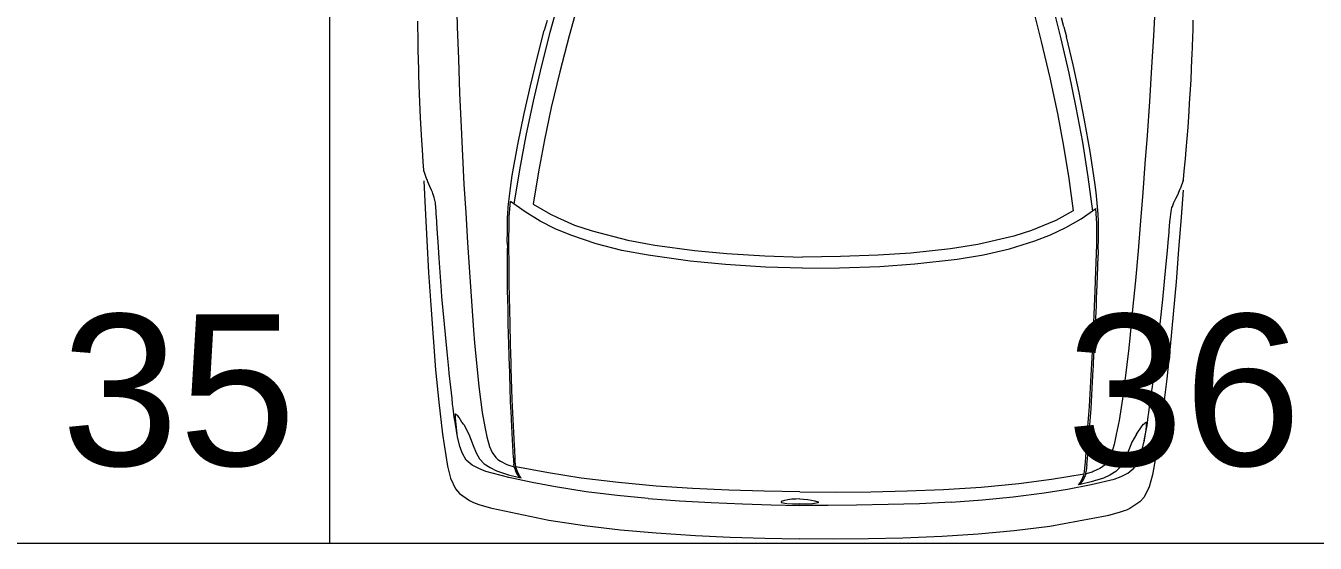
# Model space of a CAD drawing. Header units: inches. Extents: x 13 to 261, y -112 to -47.
# Drawn here: x 52.089 to 55.156, y -71.427 to -70.196 of the extents above; entities that cross this region are included whole.
import ezdxf

# ---------------------------------------------------------------- set-up
doc = ezdxf.new("R2010")
doc.units = ezdxf.units.IN
doc.header["$MEASUREMENT"] = 0
for name, color, linetype, lineweight in [('AUTOS', 6, 'Continuous', 20), ('CAJONES', 3, 'Continuous', 20), ('TEXTOS', 124, 'Continuous', 30)]:
    doc.layers.add(name, color=color, linetype=linetype, lineweight=lineweight)
doc.styles.add('TEXTOS', font='ARIALUNI.TTF', dxfattribs={"height": 0.36})

msp = doc.modelspace()

# ---------------------------------------------------------------- linework, layer by layer
at = {"layer": 'AUTOS', "linetype": 'Continuous'}
for p, q in [((53.1134, -70.1245), (53.1155, -70.1996)), ((53.408, -70.1251), (53.3818, -70.2203)), ((53.3521, -70.1524), (53.3359, -70.2122)), ((54.4809, -70.1381), (54.5047, -70.2339)), ((54.536, -70.1668), (54.5508, -70.227)), ((54.7753, -70.1447), (54.7714, -70.2197)), ((53.022, -70.1989), (53.0217, -70.1849)), ((53.3292, -70.1837), (53.3225, -70.2076)), ((54.5582, -70.1986), (54.5529, -70.177)), ((54.5582, -70.1986), (54.5644, -70.2227)), ((54.8656, -70.2073), (54.8659, -70.1828)), ((53.0222, -70.2244), (53.022, -70.1989)), ((53.0225, -70.2424), (53.0222, -70.2244)), ((53.1155, -70.1996), (53.1181, -70.2746)), ((53.3052, -70.2734), (53.3225, -70.2076)), ((53.3359, -70.2122), (53.3149, -70.294)), ((53.3818, -70.2203), (53.3598, -70.3055)), ((54.5508, -70.227), (54.5698, -70.3092)), ((54.5801, -70.2889), (54.5644, -70.2227)), ((54.7714, -70.2197), (54.767, -70.2946)), ((54.8641, -70.2468), (54.8649, -70.2213)), ((54.8649, -70.2213), (54.8656, -70.2073)), ((53.0229, -70.2539), (53.0225, -70.2424)), ((53.0238, -70.3005), (53.0229, -70.2539)), ((54.5047, -70.2339), (54.5247, -70.3197)), ((54.8634, -70.2648), (54.8641, -70.2468)), ((53.1181, -70.2746), (53.1211, -70.3561)), ((53.2894, -70.3387), (53.3052, -70.2734)), ((54.5943, -70.3545), (54.5801, -70.2889)), ((54.8607, -70.3228), (54.8627, -70.2763)), ((54.8627, -70.2763), (54.8634, -70.2648)), ((53.0241, -70.3145), (53.0238, -70.3005)), ((53.0256, -70.358), (53.0241, -70.3145)), ((53.3149, -70.294), (53.2959, -70.3753)), ((53.3598, -70.3055), (53.3392, -70.3903)), ((54.5247, -70.3197), (54.5431, -70.4049)), ((54.5698, -70.3092), (54.5868, -70.3909)), ((54.767, -70.2946), (54.762, -70.3761)), ((53.2746, -70.4045), (53.2894, -70.3387)), ((54.8575, -70.3802), (54.86, -70.3368)), ((54.86, -70.3368), (54.8607, -70.3228)), ((53.0264, -70.378), (53.0256, -70.358)), ((53.0279, -70.415), (53.0264, -70.378)), ((53.1211, -70.3561), (53.1246, -70.4372)), ((53.2959, -70.3753), (53.2784, -70.4571)), ((54.6075, -70.4207), (54.5943, -70.3545)), ((54.762, -70.3761), (54.7565, -70.457)), ((54.8562, -70.4002), (54.8575, -70.3802)), ((53.2597, -70.4783), (53.2746, -70.4045)), ((53.3392, -70.3903), (53.3228, -70.4671)), ((54.5431, -70.4049), (54.5577, -70.4821)), ((54.5868, -70.3909), (54.6023, -70.4731)), ((54.8538, -70.4372), (54.8562, -70.4002)), ((53.0313, -70.4691), (53.0279, -70.415)), ((53.1246, -70.4372), (53.1283, -70.5052)), ((54.6206, -70.4949), (54.6075, -70.4207)), ((54.8491, -70.4911), (54.8538, -70.4372)), ((53.0325, -70.4906), (53.0313, -70.4691)), ((53.2784, -70.4571), (53.2634, -70.5389)), ((53.3228, -70.4671), (53.3084, -70.5439)), ((54.6023, -70.4731), (54.6153, -70.5553)), ((54.7565, -70.457), (54.7512, -70.5249)), ((53.0346, -70.5196), (53.0325, -70.4906)), ((53.1283, -70.5052), (53.1315, -70.5728)), ((53.2463, -70.5522), (53.2597, -70.4783)), ((54.5577, -70.4821), (54.5703, -70.5593)), ((54.6322, -70.569), (54.6206, -70.4949)), ((54.8474, -70.5126), (54.8491, -70.4911)), ((53.0359, -70.5396), (53.0346, -70.5196)), ((54.7512, -70.5249), (54.7464, -70.5924)), ((54.8445, -70.5416), (54.8474, -70.5126)), ((53.0364, -70.5421), (53.0359, -70.5396)), ((53.0361, -70.5651), (53.0393, -70.6297)), ((53.0364, -70.5421), (53.0426, -70.5607)), ((53.0426, -70.5607), (53.0431, -70.5612)), ((53.0431, -70.5612), (53.0451, -70.5667)), ((53.0451, -70.5667), (53.0494, -70.5773)), ((53.243, -70.5761), (53.2463, -70.5522)), ((53.2634, -70.5389), (53.2504, -70.6207)), ((53.3084, -70.5439), (53.2959, -70.6208)), ((54.5703, -70.5593), (54.5808, -70.6364)), ((54.6153, -70.5553), (54.6263, -70.6374)), ((54.8422, -70.5641), (54.8355, -70.5825)), ((54.8422, -70.5641), (54.8428, -70.5616)), ((54.8428, -70.5616), (54.8445, -70.5416)), ((53.0494, -70.5773), (53.0538, -70.5863)), ((53.0538, -70.5863), (53.0558, -70.5909)), ((53.0558, -70.5909), (53.0563, -70.5919)), ((53.0577, -70.5949), (53.0563, -70.5919)), ((53.0577, -70.5949), (53.0563, -70.5919)), ((53.0577, -70.5954), (53.0577, -70.5949)), ((53.0577, -70.5954), (53.0577, -70.5949)), ((53.0606, -70.6049), (53.0577, -70.5954)), ((53.0606, -70.6049), (53.0577, -70.5954)), ((53.1315, -70.5728), (53.1357, -70.6408)), ((53.2397, -70.6011), (53.243, -70.5761)), ((54.6349, -70.593), (54.6322, -70.569)), ((54.6376, -70.6181), (54.6349, -70.593)), ((54.7464, -70.5924), (54.7406, -70.6603)), ((54.8329, -70.5884), (54.8283, -70.5989)), ((54.835, -70.583), (54.8329, -70.5884)), ((54.8355, -70.5825), (54.835, -70.583)), ((54.842, -70.5871), (54.8372, -70.6515)), ((53.0616, -70.6074), (53.0606, -70.6049)), ((53.0616, -70.6074), (53.0606, -70.6049)), ((53.0625, -70.6119), (53.0616, -70.6074)), ((53.0635, -70.617), (53.0616, -70.6074)), ((53.0648, -70.6295), (53.0635, -70.617)), ((53.2356, -70.6445), (53.2369, -70.6271)), ((53.2369, -70.6271), (53.2397, -70.6011)), ((53.2391, -70.6496), (53.2425, -70.6141)), ((53.2767, -70.639), (53.2425, -70.6141)), ((53.2959, -70.6208), (53.3371, -70.6443)), ((54.6397, -70.6441), (54.6376, -70.6181)), ((54.8154, -70.6287), (54.8165, -70.6262)), ((54.8154, -70.6287), (54.8165, -70.6262)), ((54.8165, -70.6262), (54.8196, -70.6168)), ((54.8165, -70.6262), (54.8196, -70.6168)), ((54.8196, -70.6163), (54.8211, -70.6133)), ((54.8196, -70.6163), (54.8211, -70.6133)), ((54.8196, -70.6168), (54.8196, -70.6163)), ((54.8196, -70.6168), (54.8196, -70.6163)), ((54.8216, -70.6123), (54.8211, -70.6133)), ((54.8237, -70.6078), (54.8216, -70.6123)), ((54.8283, -70.5989), (54.8237, -70.6078)), ((53.0393, -70.6297), (53.0434, -70.7067)), ((53.0652, -70.636), (53.0648, -70.6295)), ((53.0657, -70.6415), (53.0652, -70.636)), ((53.0669, -70.6615), (53.0657, -70.6415)), ((53.1357, -70.6408), (53.1398, -70.7119)), ((53.2348, -70.669), (53.235, -70.6585)), ((53.235, -70.6585), (53.2351, -70.6515)), ((53.2351, -70.6515), (53.2356, -70.6445)), ((53.239, -70.6571), (53.2391, -70.6496)), ((53.239, -70.6601), (53.239, -70.6571)), ((53.3129, -70.661), (53.2767, -70.639)), ((53.3371, -70.6443), (53.3541, -70.6525)), ((53.3541, -70.6525), (53.3943, -70.67)), ((54.5808, -70.6364), (54.5391, -70.6589)), ((54.5629, -70.6762), (54.5996, -70.6551)), ((54.5996, -70.6551), (54.6344, -70.631)), ((54.637, -70.6666), (54.6344, -70.631)), ((54.6405, -70.6616), (54.6397, -70.6441)), ((54.8105, -70.6627), (54.8111, -70.6572)), ((54.8111, -70.6572), (54.8117, -70.6507)), ((54.8117, -70.6507), (54.8133, -70.6382)), ((54.8133, -70.6382), (54.8154, -70.6287)), ((54.8144, -70.6332), (54.8154, -70.6287)), ((54.8372, -70.6515), (54.8312, -70.7284)), ((53.0669, -70.664), (53.0669, -70.6615)), ((53.0669, -70.666), (53.0669, -70.664)), ((53.0686, -70.6905), (53.0669, -70.666)), ((53.2343, -70.712), (53.2347, -70.6835)), ((53.2347, -70.6835), (53.2348, -70.669)), ((53.2385, -70.7006), (53.2388, -70.6761)), ((53.2388, -70.6761), (53.2389, -70.6666)), ((53.2389, -70.6666), (53.239, -70.6601)), ((53.3487, -70.6789), (53.3129, -70.661)), ((53.3855, -70.6944), (53.3487, -70.6789)), ((53.3943, -70.67), (53.4362, -70.684)), ((53.4362, -70.684), (53.5214, -70.706)), ((54.4813, -70.6832), (54.4391, -70.6962)), ((54.522, -70.6667), (54.4813, -70.6832)), ((54.5391, -70.6589), (54.522, -70.6667)), ((54.5266, -70.6932), (54.5629, -70.6762)), ((54.6367, -70.6931), (54.6368, -70.6836)), ((54.6368, -70.6771), (54.6369, -70.6741)), ((54.6368, -70.6836), (54.6368, -70.6771)), ((54.6369, -70.6741), (54.637, -70.6666)), ((54.6409, -70.6686), (54.6405, -70.6616)), ((54.6406, -70.7006), (54.6407, -70.6861)), ((54.6407, -70.6861), (54.6409, -70.6756)), ((54.6409, -70.6756), (54.6409, -70.6686)), ((54.7406, -70.6603), (54.7347, -70.7313)), ((54.8064, -70.7116), (54.8087, -70.6872)), ((54.8087, -70.6872), (54.8088, -70.6852)), ((54.8088, -70.6827), (54.8105, -70.6627)), ((54.8088, -70.6852), (54.8088, -70.6827)), ((53.0434, -70.7067), (53.0474, -70.7833)), ((53.0698, -70.71), (53.0686, -70.6905)), ((53.0724, -70.7491), (53.0698, -70.71)), ((53.1398, -70.7119), (53.1445, -70.7825)), ((53.2343, -70.712), (53.2347, -70.725)), ((53.2382, -70.7191), (53.2385, -70.7006)), ((53.2382, -70.7216), (53.2382, -70.7191)), ((53.4458, -70.7146), (53.3855, -70.6944)), ((53.5071, -70.7304), (53.4458, -70.7146)), ((53.5214, -70.706), (53.5858, -70.7178)), ((53.5858, -70.7178), (53.6801, -70.7305)), ((54.3534, -70.7161), (54.2887, -70.7263)), ((54.4391, -70.6962), (54.3534, -70.7161)), ((54.4287, -70.7265), (54.4895, -70.7078)), ((54.4895, -70.7078), (54.5266, -70.6932)), ((54.6361, -70.7361), (54.6364, -70.7176)), ((54.6364, -70.7176), (54.6367, -70.6931)), ((54.6402, -70.7291), (54.6406, -70.7006)), ((54.8047, -70.7311), (54.8064, -70.7116)), ((53.0784, -70.8267), (53.0724, -70.7491)), ((53.2348, -70.752), (53.2347, -70.725)), ((53.2387, -70.7616), (53.2382, -70.7216)), ((53.5695, -70.7421), (53.5071, -70.7304)), ((53.6698, -70.7558), (53.5695, -70.7421)), ((53.6801, -70.7305), (53.757, -70.7374)), ((53.757, -70.7374), (53.847, -70.743)), ((53.847, -70.743), (53.937, -70.7461)), ((54.027, -70.7452), (53.937, -70.7461)), ((54.117, -70.7418), (54.027, -70.7452)), ((54.1941, -70.7367), (54.117, -70.7418)), ((54.2887, -70.7263), (54.1941, -70.7367)), ((54.3044, -70.751), (54.3671, -70.7408)), ((54.3671, -70.7408), (54.4287, -70.7265)), ((54.6346, -70.7786), (54.6361, -70.7386)), ((54.6361, -70.7386), (54.6361, -70.7361)), ((54.6387, -70.7691), (54.6396, -70.7421)), ((54.6402, -70.7291), (54.6396, -70.7421)), ((54.7347, -70.7313), (54.7283, -70.8017)), ((54.8012, -70.7701), (54.8047, -70.7311)), ((54.8312, -70.7284), (54.8253, -70.8049)), ((53.2348, -70.7951), (53.2348, -70.752)), ((53.2391, -70.8091), (53.2387, -70.7616)), ((53.7532, -70.7638), (53.6698, -70.7558)), ((53.8487, -70.77), (53.7532, -70.7638)), ((53.9366, -70.7726), (53.8487, -70.77)), ((53.9366, -70.7726), (54.0246, -70.7721)), ((54.0246, -70.7721), (54.1202, -70.7683)), ((54.1202, -70.7683), (54.2038, -70.7623)), ((54.2038, -70.7623), (54.3044, -70.751)), ((54.633, -70.826), (54.6346, -70.7786)), ((54.6377, -70.8121), (54.6387, -70.7691)), ((54.7933, -70.8475), (54.8012, -70.7701)), ((53.0474, -70.7833), (53.0525, -70.8603)), ((53.1445, -70.7825), (53.1496, -70.8515)), ((53.2354, -70.8281), (53.2348, -70.7951)), ((53.241, -70.9046), (53.2391, -70.8091)), ((54.6363, -70.8451), (54.6377, -70.8121)), ((54.7283, -70.8017), (54.7215, -70.8706)), ((54.8253, -70.8049), (54.8184, -70.8818)), ((53.0792, -70.8407), (53.0784, -70.8267)), ((53.0849, -70.9062), (53.0792, -70.8407)), ((53.2357, -70.8451), (53.2354, -70.8281)), ((54.6289, -70.9215), (54.633, -70.826)), ((53.0525, -70.8603), (53.0581, -70.9374)), ((53.1496, -70.8515), (53.1543, -70.9201)), ((53.2364, -70.8736), (53.2357, -70.8451)), ((54.6343, -70.8906), (54.6356, -70.8621)), ((54.6356, -70.8621), (54.6363, -70.8451)), ((54.7215, -70.8706), (54.7152, -70.939)), ((54.7848, -70.9269), (54.7921, -70.8615)), ((54.7921, -70.8615), (54.7933, -70.8475)), ((53.237, -70.9046), (53.2364, -70.8736)), ((54.6329, -70.9215), (54.6343, -70.8906)), ((54.8184, -70.8818), (54.8109, -70.9587)), ((53.0912, -70.9718), (53.0849, -70.9062)), ((53.1543, -70.9201), (53.1569, -70.9506)), ((53.2391, -70.9806), (53.237, -70.9046)), ((53.237, -70.9046), (53.237, -70.9046)), ((53.2424, -70.9542), (53.241, -70.9046)), ((53.241, -70.9046), (53.241, -70.9046)), ((54.6263, -70.971), (54.6289, -70.9215)), ((54.6289, -70.9215), (54.6289, -70.9215)), ((54.629, -70.9975), (54.6329, -70.9215)), ((54.6329, -70.9215), (54.6329, -70.9215)), ((54.777, -70.9923), (54.7848, -70.9269)), ((53.0581, -70.9374), (53.0641, -71.0145)), ((53.1569, -70.9506), (53.1672, -71.0542)), ((53.2434, -70.9972), (53.2424, -70.9542)), ((54.7152, -70.939), (54.7118, -70.9695)), ((54.8109, -70.9587), (54.803, -71.0356)), ((53.0952, -71.0109), (53.0912, -70.9718)), ((53.2389, -70.9901), (53.2391, -70.9806)), ((53.2394, -70.9971), (53.2389, -70.9901)), ((54.6243, -71.0139), (54.6263, -70.971)), ((54.7118, -70.9695), (54.699, -71.0729)), ((54.7721, -71.0312), (54.777, -70.9923)), ((53.0641, -71.0145), (53.0717, -71.0911)), ((53.0965, -71.0224), (53.0952, -71.0109)), ((53.1001, -71.0554), (53.0965, -71.0224)), ((53.2411, -71.0571), (53.2394, -70.9971)), ((53.2437, -71.0107), (53.2434, -70.9972)), ((53.2463, -71.0852), (53.2437, -71.0107)), ((54.6236, -71.0274), (54.6243, -71.0139)), ((54.625, -71.074), (54.6283, -71.014)), ((54.6283, -71.014), (54.6288, -71.007)), ((54.6288, -71.007), (54.629, -70.9975)), ((53.1033, -71.0825), (53.1001, -71.0554)), ((53.1672, -71.0542), (53.1749, -71.1163)), ((53.2422, -71.0907), (53.2411, -71.0571)), ((54.6192, -71.1019), (54.6236, -71.0274)), ((54.766, -71.0757), (54.7704, -71.0427)), ((54.7704, -71.0427), (54.7721, -71.0312)), ((54.803, -71.0356), (54.7936, -71.112)), ((53.1046, -71.096), (53.1033, -71.0825)), ((53.2487, -71.1327), (53.2463, -71.0852)), ((54.6231, -71.1074), (54.625, -71.074)), ((54.699, -71.0729), (54.6898, -71.1347)), ((54.7622, -71.1026), (54.766, -71.0757)), ((53.0717, -71.0911), (53.0808, -71.1677)), ((53.106, -71.1055), (53.1046, -71.096)), ((53.1083, -71.127), (53.106, -71.1055)), ((53.1749, -71.1163), (53.181, -71.1499)), ((53.2443, -71.1282), (53.2422, -71.0907)), ((54.6156, -71.1493), (54.6192, -71.1019)), ((54.6202, -71.1449), (54.6231, -71.1074)), ((54.7589, -71.1256), (54.7605, -71.1161)), ((54.7605, -71.1161), (54.7622, -71.1026)), ((54.7936, -71.112), (54.7826, -71.1884)), ((53.1097, -71.1351), (53.1083, -71.127)), ((53.1134, -71.1586), (53.1097, -71.1351)), ((53.1104, -71.1201), (53.1103, -71.1251)), ((53.1103, -71.1251), (53.1103, -71.1256)), ((53.1103, -71.1256), (53.1103, -71.1276)), ((53.1103, -71.1276), (53.1111, -71.1376)), ((53.1114, -71.1191), (53.1104, -71.1201)), ((53.1111, -71.1376), (53.1147, -71.1668)), ((53.1124, -71.1196), (53.1114, -71.1191)), ((53.1148, -71.1221), (53.1124, -71.1196)), ((53.1168, -71.1241), (53.1148, -71.1221)), ((53.1198, -71.1282), (53.1168, -71.1241)), ((53.1266, -71.1388), (53.1198, -71.1282)), ((53.1308, -71.1447), (53.1266, -71.1388)), ((53.1308, -71.1447), (53.1433, -71.1675)), ((53.2442, -71.1332), (53.2443, -71.1282)), ((53.2466, -71.1812), (53.2442, -71.1332)), ((53.2507, -71.1783), (53.2487, -71.1327)), ((54.6126, -71.1948), (54.6156, -71.1493)), ((54.6201, -71.1499), (54.6202, -71.1449)), ((54.6898, -71.1347), (54.6829, -71.1682)), ((54.7312, -71.1676), (54.7446, -71.1479)), ((54.7446, -71.1479), (54.7477, -71.144)), ((54.7477, -71.144), (54.7497, -71.142)), ((54.7497, -71.142), (54.7522, -71.1395)), ((54.7522, -71.1395), (54.7532, -71.139)), ((54.7541, -71.1475), (54.753, -71.1575)), ((54.7532, -71.139), (54.7542, -71.14)), ((54.7542, -71.1455), (54.7541, -71.1475)), ((54.7542, -71.14), (54.7542, -71.145)), ((54.7542, -71.145), (54.7542, -71.1455)), ((54.7546, -71.155), (54.7561, -71.1471)), ((54.7561, -71.1471), (54.7589, -71.1256)), ((53.0808, -71.1677), (53.0923, -71.2439)), ((53.1143, -71.1646), (53.1134, -71.1586)), ((53.1171, -71.1781), (53.1143, -71.1646)), ((53.1176, -71.1802), (53.1171, -71.1781)), ((53.1433, -71.1675), (53.1472, -71.1775)), ((53.1472, -71.1775), (53.153, -71.1941)), ((53.181, -71.1499), (53.1857, -71.174)), ((53.1857, -71.174), (53.1919, -71.1971)), ((53.2511, -71.1803), (53.2507, -71.1783)), ((54.6165, -71.1979), (54.6201, -71.1499)), ((54.6829, -71.1682), (54.6776, -71.1921)), ((54.7312, -71.1676), (54.7202, -71.1866)), ((54.753, -71.1575), (54.7488, -71.1866)), ((54.7492, -71.1845), (54.7503, -71.1785)), ((54.7503, -71.1785), (54.7546, -71.155)), ((53.1214, -71.1967), (53.1176, -71.1802)), ((53.1277, -71.2138), (53.1214, -71.1967)), ((53.153, -71.1941), (53.1602, -71.2117)), ((53.1919, -71.1971), (53.1983, -71.2111)), ((53.2483, -71.2092), (53.2466, -71.1812)), ((53.2491, -71.2238), (53.2483, -71.2092)), ((53.2483, -71.2092), (53.2483, -71.2092)), ((53.2523, -71.2063), (53.2511, -71.1803)), ((53.2531, -71.2253), (53.2523, -71.2063)), ((54.6102, -71.2228), (54.612, -71.1968)), ((54.612, -71.1968), (54.6126, -71.1948)), ((54.6142, -71.2258), (54.6165, -71.1979)), ((54.6776, -71.1921), (54.6708, -71.215)), ((54.716, -71.1966), (54.7098, -71.213)), ((54.7202, -71.1866), (54.716, -71.1966)), ((54.7413, -71.2164), (54.7455, -71.1999)), ((54.7455, -71.1999), (54.746, -71.1979)), ((54.746, -71.1979), (54.7492, -71.1845)), ((54.7826, -71.1884), (54.7692, -71.2642)), ((53.137, -71.2289), (53.1277, -71.2138)), ((53.1509, -71.2411), (53.137, -71.2289)), ((53.1668, -71.2493), (53.1509, -71.2411)), ((53.1602, -71.2117), (53.1686, -71.2258)), ((53.1686, -71.2258), (53.1799, -71.2379)), ((53.1799, -71.2379), (53.1938, -71.2471)), ((53.1983, -71.2111), (53.2071, -71.2232)), ((53.2071, -71.2232), (53.2121, -71.2278)), ((53.2121, -71.2278), (53.218, -71.2319)), ((53.218, -71.2319), (53.2334, -71.2396)), ((53.2334, -71.2396), (53.2359, -71.2406)), ((53.2359, -71.2406), (53.2508, -71.2453)), ((53.2491, -71.2238), (53.2491, -71.2248)), ((53.2491, -71.2248), (53.2491, -71.2258)), ((53.2491, -71.2258), (53.2495, -71.2288)), ((53.2495, -71.2288), (53.2495, -71.2313)), ((53.2495, -71.2313), (53.2504, -71.2388)), ((53.2509, -71.2443), (53.2504, -71.2388)), ((53.2535, -71.2313), (53.2531, -71.2253)), ((53.2535, -71.2323), (53.2535, -71.2313)), ((53.2535, -71.2328), (53.2535, -71.2323)), ((53.2544, -71.2398), (53.2535, -71.2328)), ((53.2549, -71.2443), (53.2544, -71.2398)), ((54.609, -71.2418), (54.6102, -71.2228)), ((54.613, -71.2403), (54.6142, -71.2258)), ((54.613, -71.2403), (54.613, -71.2413)), ((54.613, -71.2413), (54.613, -71.2423)), ((54.6142, -71.2258), (54.6142, -71.2258)), ((54.655, -71.2408), (54.6499, -71.2453)), ((54.6641, -71.2289), (54.655, -71.2408)), ((54.6708, -71.215), (54.6641, -71.2289)), ((54.7021, -71.2304), (54.6935, -71.2443)), ((54.7098, -71.213), (54.7021, -71.2304)), ((54.7249, -71.2482), (54.7346, -71.2333)), ((54.7346, -71.2333), (54.7413, -71.2164)), ((53.0923, -71.2439), (53.0995, -71.2724)), ((53.1837, -71.256), (53.1668, -71.2493)), ((53.238, -71.2706), (53.1837, -71.256)), ((53.1938, -71.2471), (53.2087, -71.2543)), ((53.2087, -71.2543), (53.2376, -71.2641)), ((53.2376, -71.2641), (53.2635, -71.2709)), ((53.2934, -71.2828), (53.238, -71.2706)), ((53.2508, -71.2453), (53.2509, -71.2443)), ((53.2508, -71.2453), (53.2528, -71.2503)), ((53.2528, -71.2503), (53.2538, -71.2528)), ((53.2537, -71.2533), (53.2538, -71.2528)), ((53.2557, -71.2578), (53.2537, -71.2533)), ((53.2548, -71.2453), (53.2549, -71.2443)), ((53.2553, -71.2473), (53.2548, -71.2453)), ((53.2548, -71.2453), (53.2548, -71.2453)), ((53.3322, -71.2598), (53.2548, -71.2453)), ((53.2563, -71.2503), (53.2553, -71.2473)), ((53.2635, -71.2709), (53.2557, -71.2578)), ((53.2577, -71.2544), (53.2563, -71.2503)), ((53.2636, -71.2664), (53.2577, -71.2544)), ((53.2635, -71.2709), (53.2675, -71.2715)), ((53.2675, -71.2715), (53.2636, -71.2664)), ((53.41, -71.2722), (53.3322, -71.2598)), ((54.5291, -71.2743), (54.6067, -71.2617)), ((54.5975, -71.2826), (54.6036, -71.2707)), ((54.6036, -71.2707), (54.6052, -71.2667)), ((54.6052, -71.2667), (54.6062, -71.2637)), ((54.6056, -71.2742), (54.6076, -71.2698)), ((54.6062, -71.2637), (54.6067, -71.2617)), ((54.6067, -71.2617), (54.6068, -71.2607)), ((54.6067, -71.2617), (54.6067, -71.2617)), ((54.6068, -71.2607), (54.6073, -71.2563)), ((54.6073, -71.2563), (54.6084, -71.2493)), ((54.6076, -71.2698), (54.6077, -71.2693)), ((54.6087, -71.2668), (54.6077, -71.2693)), ((54.6084, -71.2478), (54.609, -71.2418)), ((54.6084, -71.2488), (54.6084, -71.2478)), ((54.6084, -71.2493), (54.6084, -71.2488)), ((54.6107, -71.2618), (54.6087, -71.2668)), ((54.6258, -71.2575), (54.6107, -71.2618)), ((54.6107, -71.2618), (54.6108, -71.2608)), ((54.6108, -71.2608), (54.6113, -71.2553)), ((54.6124, -71.2478), (54.6113, -71.2553)), ((54.613, -71.2423), (54.6124, -71.2453)), ((54.6124, -71.2453), (54.6124, -71.2478)), ((54.6526, -71.2718), (54.6235, -71.281)), ((54.6283, -71.2565), (54.6258, -71.2575)), ((54.6439, -71.2492), (54.6283, -71.2565)), ((54.6499, -71.2453), (54.6439, -71.2492)), ((54.6677, -71.265), (54.6526, -71.2718)), ((54.6818, -71.2562), (54.6677, -71.265)), ((54.6776, -71.2741), (54.6947, -71.2678)), ((54.6935, -71.2443), (54.6818, -71.2562)), ((54.6947, -71.2678), (54.7108, -71.26)), ((54.7108, -71.26), (54.7249, -71.2482)), ((54.7692, -71.2642), (54.7614, -71.2926)), ((53.0995, -71.2724), (53.1112, -71.2971)), ((53.1112, -71.2971), (53.1211, -71.3087)), ((53.3488, -71.293), (53.2934, -71.2828)), ((53.4221, -71.3044), (53.3488, -71.293)), ((53.4989, -71.2828), (53.41, -71.2722)), ((53.5883, -71.2909), (53.4989, -71.2828)), ((53.6748, -71.2964), (53.5883, -71.2909)), ((53.7612, -71.3005), (53.6748, -71.2964)), ((53.8457, -71.303), (53.7612, -71.3005)), ((54.0992, -71.3046), (54.1857, -71.3026)), ((54.1857, -71.3026), (54.2723, -71.2992)), ((54.2723, -71.2992), (54.3618, -71.2933)), ((54.3618, -71.2933), (54.451, -71.2849)), ((54.451, -71.2849), (54.5291, -71.2743)), ((54.5117, -71.3071), (54.5673, -71.2983)), ((54.5673, -71.2983), (54.6229, -71.2874)), ((54.5934, -71.2876), (54.5975, -71.2826)), ((54.5974, -71.2871), (54.5934, -71.2876)), ((54.5974, -71.2871), (54.6056, -71.2742)), ((54.6235, -71.281), (54.5974, -71.2871)), ((54.6229, -71.2874), (54.6776, -71.2741)), ((54.7614, -71.2926), (54.7491, -71.317)), ((53.1211, -71.3087), (53.1444, -71.325)), ((53.1444, -71.325), (53.1523, -71.3291)), ((53.1523, -71.3291), (53.1578, -71.3312)), ((53.1578, -71.3312), (53.1692, -71.3353)), ((53.4955, -71.3133), (53.4221, -71.3044)), ((53.5695, -71.3202), (53.4955, -71.3133)), ((53.5695, -71.3202), (53.6444, -71.3261)), ((53.6444, -71.3261), (53.7193, -71.33)), ((53.7193, -71.33), (53.7943, -71.3334)), ((53.7943, -71.3334), (53.8618, -71.3352)), ((53.9302, -71.3045), (53.8457, -71.303)), ((53.8939, -71.3251), (53.8859, -71.3275)), ((53.8859, -71.3275), (53.8859, -71.33)), ((53.8859, -71.33), (53.8993, -71.3327)), ((53.8944, -71.3251), (53.8939, -71.3251)), ((53.9019, -71.3237), (53.8944, -71.3251)), ((53.8993, -71.3327), (53.9128, -71.3333)), ((53.911, -71.3223), (53.9019, -71.3237)), ((53.921, -71.3219), (53.911, -71.3223)), ((53.9128, -71.3333), (53.9298, -71.3335)), ((53.93, -71.3215), (53.921, -71.3219)), ((53.93, -71.3215), (53.939, -71.3221)), ((53.9302, -71.3045), (54.0147, -71.3051)), ((53.939, -71.3221), (53.949, -71.3228)), ((53.9603, -71.3334), (53.9468, -71.3337)), ((53.949, -71.3228), (53.9579, -71.3244)), ((53.9579, -71.3244), (53.9654, -71.326)), ((53.9739, -71.3311), (53.9603, -71.3334)), ((53.9654, -71.326), (53.9659, -71.326)), ((53.9659, -71.326), (53.9739, -71.3286)), ((53.9739, -71.3286), (53.9739, -71.3311)), ((54.0147, -71.3051), (54.0992, -71.3046)), ((54.2153, -71.333), (54.1403, -71.3351)), ((54.2904, -71.3289), (54.2153, -71.333)), ((54.2904, -71.3289), (54.3645, -71.3238)), ((54.3645, -71.3238), (54.4381, -71.3167)), ((54.4381, -71.3167), (54.5117, -71.3071)), ((54.7389, -71.3284), (54.7153, -71.3441)), ((54.7491, -71.317), (54.7389, -71.3284)), ((53.1692, -71.3353), (53.1947, -71.3426)), ((53.1947, -71.3426), (53.1976, -71.3436)), ((53.1976, -71.3436), (53.3333, -71.3723)), ((53.8618, -71.3352), (53.9298, -71.337)), ((53.9468, -71.3337), (53.9298, -71.3335)), ((53.9978, -71.3369), (53.9298, -71.337)), ((54.0653, -71.3367), (53.9978, -71.3369)), ((54.1403, -71.3351), (54.0653, -71.3367)), ((54.6615, -71.3614), (54.5252, -71.3868)), ((54.6645, -71.3605), (54.6615, -71.3614)), ((54.6901, -71.3538), (54.6645, -71.3605)), ((54.7017, -71.3499), (54.6901, -71.3538)), ((54.7072, -71.348), (54.7017, -71.3499)), ((54.7153, -71.3441), (54.7072, -71.348)), ((53.3333, -71.3723), (53.4182, -71.3848)), ((53.4182, -71.3848), (53.5035, -71.3949)), ((54.5252, -71.3868), (54.4401, -71.3972)), ((53.5035, -71.3949), (53.589, -71.4024)), ((53.589, -71.4024), (53.6824, -71.4085)), ((53.6824, -71.4085), (53.7644, -71.4125)), ((53.7644, -71.4125), (53.8468, -71.415)), ((53.8468, -71.415), (53.9288, -71.4165)), ((54.0108, -71.417), (53.9288, -71.4165)), ((54.0933, -71.4165), (54.0108, -71.417)), ((54.1754, -71.4145), (54.0933, -71.4165)), ((54.2689, -71.4107), (54.1754, -71.4145)), ((54.3545, -71.4052), (54.2689, -71.4107)), ((54.4401, -71.3972), (54.3545, -71.4052))]:
    msp.add_line(p, q, dxfattribs=at)
at = {"layer": 'CAJONES'}
for p, q in [((52.8115, -66.4268), (52.8115, -71.4268)), ((48.0115, -71.4268), (64.8115, -71.4268))]:
    msp.add_line(p, q, dxfattribs=at)

# ---------------------------------------------------------------- texts
at = {"layer": 'TEXTOS', "style": 'TEXTOS'}
for s, p in [('35', (52.1733, -71.2424)), ('36', (54.5641, -71.2424))]:
    msp.add_text(s, height=0.36, dxfattribs=at).set_placement(p)

doc.saveas('drawing.dxf')
